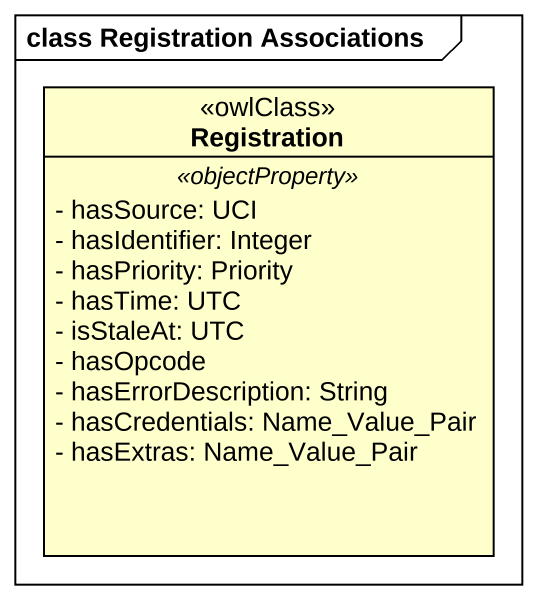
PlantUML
@startuml
mainframe class Registration Associations
hide circle
hide empty members
skinparam classAttributeIconSize 0
class Registration <<owlClass>> {
  .. <<objectProperty>> ..
  - hasSource: UCI
  - hasIdentifier: Integer
  - hasPriority: Priority
  - hasTime: UTC
  - isStaleAt: UTC
  - hasOpcode
  - hasErrorDescription: String
  - hasCredentials: Name_Value_Pair
  - hasExtras: Name_Value_Pair
}
@enduml
